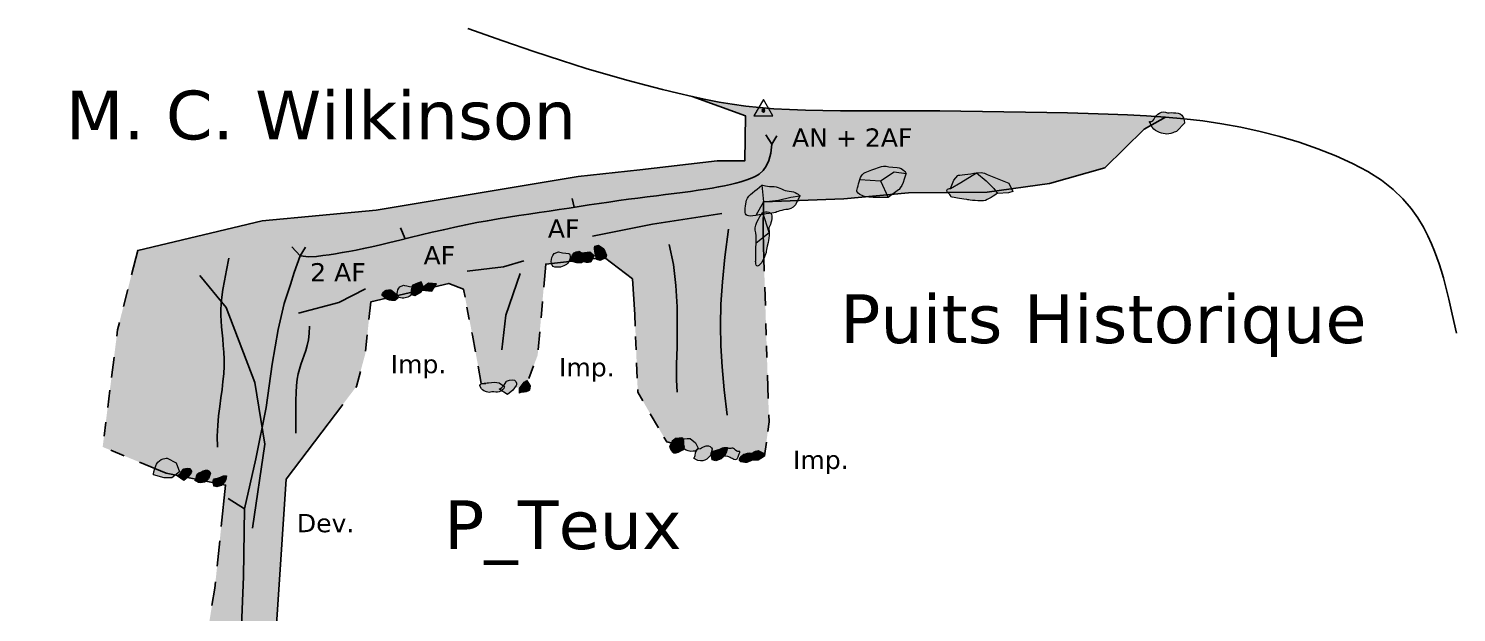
# Model space of a CAD drawing. Header units: metres. Extents: x -1178 to 131, y -250 to 398.
# Drawn here: x -24.12 to 22.75, y -16.49 to 2.69 of the extents above; entities that cross this region are included whole.
import ezdxf

# ---------------------------------------------------------------- set-up
doc = ezdxf.new("R2010")
doc.units = ezdxf.units.M
doc.header["$MEASUREMENT"] = 0
for name, color, linetype in [('Blocs - Echelle', 250, 'Continuous'), ('Topo Dessin - Divers', 92, 'Continuous'), ('Topo Dessin - Galeries', 1, 'Continuous'), ('Topo Dessin - Légendes Grosses', 250, 'Continuous'), ('Topo Dessin - Puits', 248, 'Continuous'), ('Topo Dessin - Spéléothèmes', 26, 'Continuous')]:
    doc.layers.add(name, color=color, linetype=linetype)
doc.layers.add('Topo Dessin - Fond', color=7, linetype='Continuous', true_color=0xdedede)

# ---------------------------------------------------------------- blocks, each defined once
blk = doc.blocks.new('*U147')
at = {"layer": 'Topo Dessin - Spéléothèmes'}
h = blk.add_hatch(color=255, dxfattribs=at)
h.dxf.hatch_style = 2
edge = h.paths.add_edge_path()
edge.add_spline(control_points=[(-0.11, 1.18), (-0.53, 0.75), (-1.07, 0.53), (-1.18, 0.11), (-1.28, -0.32), (-1.28, -0.32), (-1.28, -0.64), (-1.28, -0.96), (-1.18, -1.07), (-0.53, -0.96), (0.11, -0.86), (0.86, -0.75), (0.86, -0.75), (0.86, -0.75), (1.39, -0.53), (1.71, -0.53), (2.03, -0.53), (2.25, -0.21), (2.25, -0.21), (2.25, -0.21), (2.57, 0.43), (2.57, 0.43), (2.57, 0.43), (2.25, 0.75), (1.82, 0.75), (1.39, 0.75), (1.18, 1.07), (0.75, 1.07), (0.32, 1.07), (-0.11, 1.18), (-0.11, 1.18)], knot_values=[0, 0, 0, 0, 1, 1, 1, 2, 2, 2, 3, 3, 3, 4, 4, 4, 5, 5, 5, 6, 6, 6, 7, 7, 7, 8, 8, 8, 9, 9, 9, 10, 10, 10, 10], degree=3, periodic=0)
at = {"layer": 'Topo Dessin - Spéléothèmes', "lineweight": 5}
for points in [[(-0.11, 1.18), (0, 0), (1.07, 0.11), (1.93, 0.32), (2.57, 0.43)], [(0, 0), (-0.53, -0.96)]]:
    blk.add_lwpolyline(points, dxfattribs=at)
at = {"layer": 'Topo Dessin - Spéléothèmes', "lineweight": 9}
blk.add_open_spline([(-0.11, 1.18), (-0.53, 0.75), (-1.07, 0.53), (-1.18, 0.11), (-1.28, -0.32), (-1.28, -0.32), (-1.28, -0.64), (-1.28, -0.96), (-1.18, -1.07), (-0.53, -0.96), (0.11, -0.86), (0.86, -0.75), (0.86, -0.75), (0.86, -0.75), (1.39, -0.53), (1.71, -0.53), (2.03, -0.53), (2.25, -0.21), (2.25, -0.21), (2.25, -0.21), (2.57, 0.43), (2.57, 0.43), (2.57, 0.43), (2.25, 0.75), (1.82, 0.75), (1.39, 0.75), (1.18, 1.07), (0.75, 1.07), (0.32, 1.07), (-0.11, 1.18), (-0.11, 1.18)], degree=3, knots=[0, 0, 0, 0, 1, 1, 1, 2, 2, 2, 3, 3, 3, 4, 4, 4, 5, 5, 5, 6, 6, 6, 7, 7, 7, 8, 8, 8, 9, 9, 9, 10, 10, 10, 10], dxfattribs=at)
blk = doc.blocks.new('*U148')
at = {"layer": 'Topo Dessin - Spéléothèmes'}
h = blk.add_hatch(color=255, dxfattribs=at)
h.dxf.hatch_style = 2
edge = h.paths.add_edge_path()
edge.add_spline(control_points=[(0.46, 1.38), (0.46, 1.38), (-0.39, 0.74), (-0.39, 0.31), (-0.39, -0.12), (-0.71, -0.97), (-0.71, -0.97), (-0.71, -0.97), (-0.93, -1.72), (-0.93, -1.72), (-0.93, -1.72), (-1.14, -2.26), (-0.82, -2.15), (-0.5, -2.04), (-0.07, -1.4), (-0.07, -1.4), (-0.07, -1.4), (0.03, -1.08), (0.25, -0.76), (0.46, -0.44), (0.57, 0.2), (0.57, 0.2), (0.57, 0.2), (0.89, 0.52), (1, 0.95), (1.1, 1.38), (0.46, 1.38), (0.46, 1.38)], knot_values=[0, 0, 0, 0, 1, 1, 1, 2, 2, 2, 3, 3, 3, 4, 4, 4, 5, 5, 5, 6, 6, 6, 7, 7, 7, 8, 8, 8, 9, 9, 9, 9], degree=3, periodic=0)
at = {"layer": 'Topo Dessin - Spéléothèmes', "lineweight": 5}
blk.add_lwpolyline([(-0.57, -0.56), (0.5, -0.1), (0.46, 1.38)], dxfattribs=at)
at = {"layer": 'Topo Dessin - Spéléothèmes', "lineweight": 9}
blk.add_open_spline([(0.46, 1.38), (0.46, 1.38), (-0.39, 0.74), (-0.39, 0.31), (-0.39, -0.12), (-0.71, -0.97), (-0.71, -0.97), (-0.71, -0.97), (-0.93, -1.72), (-0.93, -1.72), (-0.93, -1.72), (-1.14, -2.26), (-0.82, -2.15), (-0.5, -2.04), (-0.07, -1.4), (-0.07, -1.4), (-0.07, -1.4), (0.03, -1.08), (0.25, -0.76), (0.46, -0.44), (0.57, 0.2), (0.57, 0.2), (0.57, 0.2), (0.89, 0.52), (1, 0.95), (1.1, 1.38), (0.46, 1.38), (0.46, 1.38)], degree=3, knots=[0, 0, 0, 0, 1, 1, 1, 2, 2, 2, 3, 3, 3, 4, 4, 4, 5, 5, 5, 6, 6, 6, 7, 7, 7, 8, 8, 8, 9, 9, 9, 9], dxfattribs=at)
blk = doc.blocks.new('*U145')
at = {"layer": 'Topo Dessin - Spéléothèmes'}
h = blk.add_hatch(color=255, dxfattribs=at)
h.dxf.hatch_style = 2
edge = h.paths.add_edge_path()
edge.add_spline(control_points=[(-0.35, 1.04), (-0.35, 1.04), (-0.99, 0.4), (-1.1, 0.08), (-1.2, -0.24), (-1.2, -0.89), (-1.2, -0.89), (-1.2, -0.89), (-1.63, -1.53), (-1.63, -1.53), (-1.63, -1.53), (-1.74, -1.85), (-1.74, -1.85), (-1.74, -1.85), (-1.1, -1.95), (-1.1, -1.95), (-1.1, -1.95), (-0.24, -1.42), (-0.24, -1.42), (-0.24, -1.42), (0.29, -1.1), (0.29, -1.1), (0.29, -1.1), (0.62, -0.99), (0.83, -0.56), (1.04, -0.14), (1.47, 0.61), (1.47, 0.61), (1.47, 0.61), (1.36, 1.04), (1.36, 1.04), (1.36, 1.04), (1.04, 1.57), (1.04, 1.57), (1.04, 1.57), (1.28, 1.98), (0.85, 1.87), (0.42, 1.77), (0.72, 2.11), (0.19, 1.57), (-0.35, 1.04), (-0.35, 1.04), (-0.35, 1.04)], knot_values=[0, 0, 0, 0, 1, 1, 1, 2, 2, 2, 3, 3, 3, 4, 4, 4, 5, 5, 5, 6, 6, 6, 7, 7, 7, 8, 8, 8, 9, 9, 9, 10, 10, 10, 11, 11, 11, 12, 12, 12, 13, 13, 13, 14, 14, 14, 14], degree=3, periodic=0)
at = {"layer": 'Topo Dessin - Spéléothèmes', "lineweight": 5}
blk.add_lwpolyline([(1.04, 1.57), (0.94, 0.72), (0.83, -0.56), (-0.03, -0.78), (-0.78, -0.89), (-1.2, -0.89)], dxfattribs=at)
at = {"layer": 'Topo Dessin - Spéléothèmes', "lineweight": 9}
blk.add_open_spline([(-0.35, 1.04), (-0.35, 1.04), (-0.99, 0.4), (-1.1, 0.08), (-1.2, -0.24), (-1.2, -0.89), (-1.2, -0.89), (-1.2, -0.89), (-1.63, -1.53), (-1.63, -1.53), (-1.63, -1.53), (-1.74, -1.85), (-1.74, -1.85), (-1.74, -1.85), (-1.1, -1.95), (-1.1, -1.95), (-1.1, -1.95), (-0.24, -1.42), (-0.24, -1.42), (-0.24, -1.42), (0.29, -1.1), (0.29, -1.1), (0.29, -1.1), (0.62, -0.99), (0.83, -0.56), (1.04, -0.14), (1.47, 0.61), (1.47, 0.61), (1.47, 0.61), (1.36, 1.04), (1.36, 1.04), (1.36, 1.04), (1.04, 1.57), (1.04, 1.57), (1.04, 1.57), (1.28, 1.98), (0.85, 1.87), (0.42, 1.77), (0.72, 2.11), (0.19, 1.57), (-0.35, 1.04), (-0.35, 1.04), (-0.35, 1.04)], degree=3, knots=[0, 0, 0, 0, 1, 1, 1, 2, 2, 2, 3, 3, 3, 4, 4, 4, 5, 5, 5, 6, 6, 6, 7, 7, 7, 8, 8, 8, 9, 9, 9, 10, 10, 10, 11, 11, 11, 12, 12, 12, 13, 13, 13, 14, 14, 14, 14], dxfattribs=at)
blk = doc.blocks.new('*U142')
at = {"layer": 'Topo Dessin - Spéléothèmes'}
h = blk.add_hatch(color=255, dxfattribs=at)
h.dxf.hatch_style = 2
edge = h.paths.add_edge_path()
edge.add_spline(control_points=[(8, 26.8), (0, 26.8), (-10.7, 21.4), (-18.7, 18.7), (-26.7, 16.1), (-34.8, 13.4), (-37.4, 2.7), (-40.1, -8), (-42.8, -18.7), (-42.8, -18.7), (-42.8, -18.7), (-40.1, -24.1), (-32.1, -26.7), (-24.1, -29.4), (-8, -29.4), (-8, -29.4), (-8, -29.4), (13.4, -29.4), (13.4, -29.4), (13.4, -29.4), (32.1, -16), (32.1, -16), (32.1, -16), (37.4, -10.7), (40.1, -2.7), (42.8, 5.4), (45.5, 13.4), (45.5, 13.4), (45.5, 13.4), (40.1, 24.1), (29.4, 24.1), (18.7, 24.1), (8, 26.8), (8, 26.8)], knot_values=[0, 0, 0, 0, 1, 1, 1, 2, 2, 2, 3, 3, 3, 4, 4, 4, 5, 5, 5, 6, 6, 6, 7, 7, 7, 8, 8, 8, 9, 9, 9, 10, 10, 10, 11, 11, 11, 11], degree=3, periodic=0)
at = {"layer": 'Topo Dessin - Spéléothèmes', "lineweight": 5}
for points in [[(-37.4, 2.7), (0, 0), (24.1, 16.1), (45.5, 13.4)], [(0, 0), (13.4, -29.4)]]:
    blk.add_lwpolyline(points, dxfattribs=at)
at = {"layer": 'Topo Dessin - Spéléothèmes', "lineweight": 9}
blk.add_open_spline([(8, 26.8), (0, 26.8), (-10.7, 21.4), (-18.7, 18.7), (-26.7, 16.1), (-34.8, 13.4), (-37.4, 2.7), (-40.1, -8), (-42.8, -18.7), (-42.8, -18.7), (-42.8, -18.7), (-40.1, -24.1), (-32.1, -26.7), (-24.1, -29.4), (-8, -29.4), (-8, -29.4), (-8, -29.4), (13.4, -29.4), (13.4, -29.4), (13.4, -29.4), (32.1, -16), (32.1, -16), (32.1, -16), (37.4, -10.7), (40.1, -2.7), (42.8, 5.4), (45.5, 13.4), (45.5, 13.4), (45.5, 13.4), (40.1, 24.1), (29.4, 24.1), (18.7, 24.1), (8, 26.8), (8, 26.8)], degree=3, knots=[0, 0, 0, 0, 1, 1, 1, 2, 2, 2, 3, 3, 3, 4, 4, 4, 5, 5, 5, 6, 6, 6, 7, 7, 7, 8, 8, 8, 9, 9, 9, 10, 10, 10, 11, 11, 11, 11], dxfattribs=at)
blk = doc.blocks.new('Pierre 006')
at = {"layer": 'Topo Dessin - Spéléothèmes'}
h = blk.add_hatch(color=255, dxfattribs=at)
h.dxf.hatch_style = 2
edge = h.paths.add_edge_path()
edge.add_spline(control_points=[(0.08, 0.68), (0.08, 0.68), (-0.45, 0.68), (-0.67, 0.26), (-0.88, -0.17), (-0.88, -0.49), (-0.88, -0.49), (-0.88, -0.49), (-0.13, -0.71), (-0.13, -0.71), (-0.13, -0.71), (0.4, -0.71), (0.4, -0.71), (0.4, -0.71), (0.94, -0.28), (0.94, -0.28), (0.94, -0.28), (0.72, 0.36), (0.72, 0.36), (0.72, 0.36), (0.08, 0.68), (0.08, 0.68)], knot_values=[0, 0, 0, 0, 1, 1, 1, 2, 2, 2, 3, 3, 3, 4, 4, 4, 5, 5, 5, 6, 6, 6, 7, 7, 7, 7], degree=3, periodic=0)
at = {"layer": 'Topo Dessin - Spéléothèmes', "lineweight": 9}
blk.add_open_spline([(0.08, 0.68), (0.08, 0.68), (-0.45, 0.68), (-0.67, 0.26), (-0.88, -0.17), (-0.88, -0.49), (-0.88, -0.49), (-0.88, -0.49), (-0.13, -0.71), (-0.13, -0.71), (-0.13, -0.71), (0.4, -0.71), (0.4, -0.71), (0.4, -0.71), (0.94, -0.28), (0.94, -0.28), (0.94, -0.28), (0.72, 0.36), (0.72, 0.36), (0.72, 0.36), (0.08, 0.68), (0.08, 0.68)], degree=3, knots=[0, 0, 0, 0, 1, 1, 1, 2, 2, 2, 3, 3, 3, 4, 4, 4, 5, 5, 5, 6, 6, 6, 7, 7, 7, 7], dxfattribs=at)
blk = doc.blocks.new('Pierre 001')
at = {"layer": 'Topo Dessin - Spéléothèmes'}
h = blk.add_hatch(color=255, dxfattribs=at)
h.dxf.hatch_style = 2
edge = h.paths.add_edge_path()
edge.add_spline(control_points=[(0.03, 0.65), (-0.39, 0.55), (-0.71, 0.44), (-0.82, 0.01), (-0.93, -0.42), (-0.61, -0.52), (-0.61, -0.52), (-0.61, -0.52), (0.03, -0.52), (0.03, -0.52), (0.03, -0.52), (0.68, -0.1), (0.68, -0.1), (0.68, -0.1), (0.68, 0.33), (0.68, 0.33), (0.68, 0.33), (0.03, 0.65), (0.03, 0.65)], knot_values=[0, 0, 0, 0, 1, 1, 1, 2, 2, 2, 3, 3, 3, 4, 4, 4, 5, 5, 5, 6, 6, 6, 6], degree=3, periodic=0)
at = {"layer": 'Topo Dessin - Spéléothèmes', "lineweight": 9}
blk.add_open_spline([(0.03, 0.65), (-0.39, 0.55), (-0.71, 0.44), (-0.82, 0.01), (-0.93, -0.42), (-0.61, -0.52), (-0.61, -0.52), (-0.61, -0.52), (0.03, -0.52), (0.03, -0.52), (0.03, -0.52), (0.68, -0.1), (0.68, -0.1), (0.68, -0.1), (0.68, 0.33), (0.68, 0.33), (0.68, 0.33), (0.03, 0.65), (0.03, 0.65)], degree=3, knots=[0, 0, 0, 0, 1, 1, 1, 2, 2, 2, 3, 3, 3, 4, 4, 4, 5, 5, 5, 6, 6, 6, 6], dxfattribs=at)
blk = doc.blocks.new('Pierre 002')
at = {"layer": 'Topo Dessin - Spéléothèmes'}
h = blk.add_hatch(color=255, dxfattribs=at)
h.dxf.hatch_style = 2
edge = h.paths.add_edge_path()
edge.add_spline(control_points=[(0.54, 0.77), (0.54, 0.77), (-0.31, 0.35), (-0.63, 0.35), (-0.96, 0.35), (-0.96, 0.03), (-0.96, 0.03), (-0.96, 0.03), (-0.85, -0.72), (-0.85, -0.72), (-0.85, -0.72), (-0.42, -0.83), (-0.42, -0.83), (-0.42, -0.83), (0.22, -0.62), (0.22, -0.62), (0.22, -0.62), (0.65, -0.19), (0.65, -0.19), (0.65, -0.19), (0.86, 0.24), (0.86, 0.24), (0.86, 0.24), (0.97, 0.77), (0.97, 0.77), (0.97, 0.77), (0.54, 0.77), (0.54, 0.77)], knot_values=[0, 0, 0, 0, 1, 1, 1, 2, 2, 2, 3, 3, 3, 4, 4, 4, 5, 5, 5, 6, 6, 6, 7, 7, 7, 8, 8, 8, 9, 9, 9, 9], degree=3, periodic=0)
at = {"layer": 'Topo Dessin - Spéléothèmes', "lineweight": 9}
blk.add_open_spline([(0.54, 0.77), (0.54, 0.77), (-0.31, 0.35), (-0.63, 0.35), (-0.96, 0.35), (-0.96, 0.03), (-0.96, 0.03), (-0.96, 0.03), (-0.85, -0.72), (-0.85, -0.72), (-0.85, -0.72), (-0.42, -0.83), (-0.42, -0.83), (-0.42, -0.83), (0.22, -0.62), (0.22, -0.62), (0.22, -0.62), (0.65, -0.19), (0.65, -0.19), (0.65, -0.19), (0.86, 0.24), (0.86, 0.24), (0.86, 0.24), (0.97, 0.77), (0.97, 0.77), (0.97, 0.77), (0.54, 0.77), (0.54, 0.77)], degree=3, knots=[0, 0, 0, 0, 1, 1, 1, 2, 2, 2, 3, 3, 3, 4, 4, 4, 5, 5, 5, 6, 6, 6, 7, 7, 7, 8, 8, 8, 9, 9, 9, 9], dxfattribs=at)
blk = doc.blocks.new('Pierre 003')
at = {"layer": 'Topo Dessin - Spéléothèmes'}
h = blk.add_hatch(color=255, dxfattribs=at)
h.dxf.hatch_style = 2
edge = h.paths.add_edge_path()
edge.add_spline(control_points=[(-0.37, 0.55), (-0.8, 0.55), (-1.02, 0.12), (-1.02, -0.31), (-1.02, -0.74), (-1.44, -0.42), (-1.02, -0.74), (-0.59, -1.06), (-0.16, -0.95), (0.16, -0.85), (0.48, -0.74), (0.8, -0.31), (0.8, -0.31), (0.8, -0.31), (1.02, 0.44), (1.02, 0.44), (1.02, 0.44), (0.91, 0.76), (0.59, 0.87), (0.27, 0.97), (-0.37, 0.55), (-0.37, 0.55)], knot_values=[0, 0, 0, 0, 1, 1, 1, 2, 2, 2, 3, 3, 3, 4, 4, 4, 5, 5, 5, 6, 6, 6, 7, 7, 7, 7], degree=3, periodic=0)
at = {"layer": 'Topo Dessin - Spéléothèmes', "lineweight": 9}
blk.add_open_spline([(-0.37, 0.55), (-0.8, 0.55), (-1.02, 0.12), (-1.02, -0.31), (-1.02, -0.74), (-1.44, -0.42), (-1.02, -0.74), (-0.59, -1.06), (-0.16, -0.95), (0.16, -0.85), (0.48, -0.74), (0.8, -0.31), (0.8, -0.31), (0.8, -0.31), (1.02, 0.44), (1.02, 0.44), (1.02, 0.44), (0.91, 0.76), (0.59, 0.87), (0.27, 0.97), (-0.37, 0.55), (-0.37, 0.55)], degree=3, knots=[0, 0, 0, 0, 1, 1, 1, 2, 2, 2, 3, 3, 3, 4, 4, 4, 5, 5, 5, 6, 6, 6, 7, 7, 7, 7], dxfattribs=at)
blk = doc.blocks.new('Pierre 004')
at = {"layer": 'Topo Dessin - Spéléothèmes'}
h = blk.add_hatch(color=255, dxfattribs=at)
h.dxf.hatch_style = 2
edge = h.paths.add_edge_path()
edge.add_spline(control_points=[(-0.45, 0.4), (-0.45, 0.4), (-0.77, 0.18), (-0.77, 0.18), (-0.77, 0.18), (-1.09, -0.35), (-0.77, -0.46), (-0.45, -0.56), (-0.02, -0.56), (-0.02, -0.56), (-0.02, -0.56), (0.38, -0.39), (0.38, -0.39), (0.38, -0.39), (0.73, -0.24), (0.73, -0.24), (0.73, -0.24), (0.73, 0.29), (0.73, 0.29), (0.73, 0.29), (0.62, 0.61), (0.3, 0.61), (-0.02, 0.61), (-0.45, 0.4), (-0.45, 0.4)], knot_values=[0, 0, 0, 0, 1, 1, 1, 2, 2, 2, 3, 3, 3, 4, 4, 4, 5, 5, 5, 6, 6, 6, 7, 7, 7, 8, 8, 8, 8], degree=3, periodic=0)
at = {"layer": 'Topo Dessin - Spéléothèmes', "lineweight": 9}
blk.add_open_spline([(-0.45, 0.4), (-0.45, 0.4), (-0.77, 0.18), (-0.77, 0.18), (-0.77, 0.18), (-1.09, -0.35), (-0.77, -0.46), (-0.45, -0.56), (-0.02, -0.56), (-0.02, -0.56), (-0.02, -0.56), (0.38, -0.39), (0.38, -0.39), (0.38, -0.39), (0.73, -0.24), (0.73, -0.24), (0.73, -0.24), (0.73, 0.29), (0.73, 0.29), (0.73, 0.29), (0.62, 0.61), (0.3, 0.61), (-0.02, 0.61), (-0.45, 0.4), (-0.45, 0.4)], degree=3, knots=[0, 0, 0, 0, 1, 1, 1, 2, 2, 2, 3, 3, 3, 4, 4, 4, 5, 5, 5, 6, 6, 6, 7, 7, 7, 8, 8, 8, 8], dxfattribs=at)
blk = doc.blocks.new('Pierre 005')
at = {"layer": 'Topo Dessin - Spéléothèmes'}
h = blk.add_hatch(color=255, dxfattribs=at)
h.dxf.hatch_style = 2
edge = h.paths.add_edge_path()
edge.add_spline(control_points=[(-0.86, 0.65), (-1.07, 0.22), (-1.07, -0.21), (-0.64, -0.42), (-0.21, -0.63), (0.21, -0.42), (0.21, -0.42), (0.21, -0.42), (0.64, 0.33), (0.64, 0.33), (0.64, 0.33), (0.11, 0.76), (0.11, 0.76), (0.11, 0.76), (-0.86, 0.65), (-0.86, 0.65)], knot_values=[0, 0, 0, 0, 1, 1, 1, 2, 2, 2, 3, 3, 3, 4, 4, 4, 5, 5, 5, 5], degree=3, periodic=0)
at = {"layer": 'Topo Dessin - Spéléothèmes', "lineweight": 9}
blk.add_open_spline([(-0.86, 0.65), (-1.07, 0.22), (-1.07, -0.21), (-0.64, -0.42), (-0.21, -0.63), (0.21, -0.42), (0.21, -0.42), (0.21, -0.42), (0.64, 0.33), (0.64, 0.33), (0.64, 0.33), (0.11, 0.76), (0.11, 0.76), (0.11, 0.76), (-0.86, 0.65), (-0.86, 0.65)], degree=3, knots=[0, 0, 0, 0, 1, 1, 1, 2, 2, 2, 3, 3, 3, 4, 4, 4, 5, 5, 5, 5], dxfattribs=at)
blk = doc.blocks.new('Pierre 007')
at = {"layer": 'Topo Dessin - Spéléothèmes'}
h = blk.add_hatch(color=255, dxfattribs=at)
h.dxf.hatch_style = 2
edge = h.paths.add_edge_path()
edge.add_spline(control_points=[(-0.91, -0.3), (-0.7, 0.23), (-0.8, 0.66), (-0.27, 0.55), (0.27, 0.45), (0.16, 0.77), (0.59, 0.34), (1.02, -0.09), (1.23, 0.45), (1.02, -0.09), (0.8, -0.62), (0.8, -0.94), (0.37, -0.73), (-0.05, -0.52), (0.37, -0.73), (-0.05, -0.52), (-0.48, -0.3), (-0.91, -0.3), (-0.91, -0.3)], knot_values=[0, 0, 0, 0, 1, 1, 1, 2, 2, 2, 3, 3, 3, 4, 4, 4, 5, 5, 5, 6, 6, 6, 6], degree=3, periodic=0)
at = {"layer": 'Topo Dessin - Spéléothèmes', "lineweight": 9}
blk.add_open_spline([(-0.91, -0.3), (-0.7, 0.23), (-0.8, 0.66), (-0.27, 0.55), (0.27, 0.45), (0.16, 0.77), (0.59, 0.34), (1.02, -0.09), (1.23, 0.45), (1.02, -0.09), (0.8, -0.62), (0.8, -0.94), (0.37, -0.73), (-0.05, -0.52), (0.37, -0.73), (-0.05, -0.52), (-0.48, -0.3), (-0.91, -0.3), (-0.91, -0.3)], degree=3, knots=[0, 0, 0, 0, 1, 1, 1, 2, 2, 2, 3, 3, 3, 4, 4, 4, 5, 5, 5, 6, 6, 6, 6], dxfattribs=at)
blk = doc.blocks.new('Pierre 008')
at = {"layer": 'Topo Dessin - Spéléothèmes'}
h = blk.add_hatch(color=255, dxfattribs=at)
h.dxf.hatch_style = 2
h.paths.add_polyline_path([(-0.13, 0.49), (-0.78, -0.05), (-0.88, -0.37), (0.29, -0.48), (0.83, 0.38)])
at = {"layer": 'Topo Dessin - Spéléothèmes', "lineweight": 9}
blk.add_lwpolyline([(-0.13, 0.49), (-0.78, -0.05), (-0.88, -0.37), (-0.88, -0.37), (0.29, -0.48), (0.83, 0.38), (-0.13, 0.49)], dxfattribs=at)
blk = doc.blocks.new('Pierre 009')
at = {"layer": 'Topo Dessin - Spéléothèmes'}
h = blk.add_hatch(color=255, dxfattribs=at)
h.dxf.hatch_style = 2
edge = h.paths.add_edge_path()
edge.add_spline(control_points=[(-0.7, 0.7), (-1.13, 0.17), (-1.24, -0.79), (-0.6, -0.9), (0.05, -1.01), (0.58, -0.79), (0.9, -0.47), (1.22, -0.15), (1.33, 0.7), (1.01, 0.7), (0.69, 0.7), (-0.17, 0.92), (-0.17, 0.92), (-0.17, 0.92), (-0.7, 0.7), (-0.7, 0.7)], knot_values=[0, 0, 0, 0, 1, 1, 1, 2, 2, 2, 3, 3, 3, 4, 4, 4, 5, 5, 5, 5], degree=3, periodic=0)
at = {"layer": 'Topo Dessin - Spéléothèmes', "lineweight": 9}
blk.add_open_spline([(-0.7, 0.7), (-1.13, 0.17), (-1.24, -0.79), (-0.6, -0.9), (0.05, -1.01), (0.58, -0.79), (0.9, -0.47), (1.22, -0.15), (1.33, 0.7), (1.01, 0.7), (0.69, 0.7), (-0.17, 0.92), (-0.17, 0.92), (-0.17, 0.92), (-0.7, 0.7), (-0.7, 0.7)], degree=3, knots=[0, 0, 0, 0, 1, 1, 1, 2, 2, 2, 3, 3, 3, 4, 4, 4, 5, 5, 5, 5], dxfattribs=at)
blk = doc.blocks.new('Pierre 011')
at = {"layer": 'Topo Dessin - Spéléothèmes'}
h = blk.add_hatch(color=255, dxfattribs=at)
h.dxf.hatch_style = 2
edge = h.paths.add_edge_path()
edge.add_spline(control_points=[(-0.63, 0.8), (-0.63, 0.8), (-0.74, 0.69), (-0.63, 0.16), (-0.53, -0.38), (-0.42, -0.8), (-0.42, -0.8), (-0.42, -0.8), (0.01, -0.91), (0.01, -0.91), (0.01, -0.91), (0.65, -0.59), (0.65, -0.59), (0.65, -0.59), (0.76, -0.27), (0.76, -0.27), (0.76, -0.27), (0.44, 0.48), (0.44, 0.48), (0.44, 0.48), (-0.21, 0.91), (-0.21, 0.91), (-0.21, 0.91), (-0.63, 0.8), (-0.63, 0.8)], knot_values=[0, 0, 0, 0, 1, 1, 1, 2, 2, 2, 3, 3, 3, 4, 4, 4, 5, 5, 5, 6, 6, 6, 7, 7, 7, 8, 8, 8, 8], degree=3, periodic=0)
at = {"layer": 'Topo Dessin - Spéléothèmes', "lineweight": 9}
blk.add_open_spline([(-0.63, 0.8), (-0.63, 0.8), (-0.74, 0.69), (-0.63, 0.16), (-0.53, -0.38), (-0.42, -0.8), (-0.42, -0.8), (-0.42, -0.8), (0.01, -0.91), (0.01, -0.91), (0.01, -0.91), (0.65, -0.59), (0.65, -0.59), (0.65, -0.59), (0.76, -0.27), (0.76, -0.27), (0.76, -0.27), (0.44, 0.48), (0.44, 0.48), (0.44, 0.48), (-0.21, 0.91), (-0.21, 0.91), (-0.21, 0.91), (-0.63, 0.8), (-0.63, 0.8)], degree=3, knots=[0, 0, 0, 0, 1, 1, 1, 2, 2, 2, 3, 3, 3, 4, 4, 4, 5, 5, 5, 6, 6, 6, 7, 7, 7, 8, 8, 8, 8], dxfattribs=at)
blk = doc.blocks.new('Pierre 012')
at = {"layer": 'Topo Dessin - Spéléothèmes'}
h = blk.add_hatch(color=255, dxfattribs=at)
h.dxf.hatch_style = 2
edge = h.paths.add_edge_path()
edge.add_spline(control_points=[(-0.42, 0.43), (-0.75, 0.43), (-1.6, 0.43), (-1.39, 0), (-1.17, -0.43), (-1.17, -0.43), (-0.64, -0.64), (-0.1, -0.86), (-0.21, -0.53), (0.22, -0.64), (0.64, -0.75), (0.75, -0.64), (1.07, -0.53), (1.39, -0.43), (1.5, 0), (1.5, 0), (1.5, 0), (0.86, 0.43), (0.86, 0.43), (0.86, 0.43), (0.32, 0.53), (0.32, 0.53), (0.32, 0.53), (-0.42, 0.43), (-0.42, 0.43)], knot_values=[0, 0, 0, 0, 1, 1, 1, 2, 2, 2, 3, 3, 3, 4, 4, 4, 5, 5, 5, 6, 6, 6, 7, 7, 7, 8, 8, 8, 8], degree=3, periodic=0)
at = {"layer": 'Topo Dessin - Spéléothèmes', "lineweight": 9}
blk.add_open_spline([(-0.42, 0.43), (-0.75, 0.43), (-1.6, 0.43), (-1.39, 0), (-1.17, -0.43), (-1.17, -0.43), (-0.64, -0.64), (-0.1, -0.86), (-0.21, -0.53), (0.22, -0.64), (0.64, -0.75), (0.75, -0.64), (1.07, -0.53), (1.39, -0.43), (1.5, 0), (1.5, 0), (1.5, 0), (0.86, 0.43), (0.86, 0.43), (0.86, 0.43), (0.32, 0.53), (0.32, 0.53), (0.32, 0.53), (-0.42, 0.43), (-0.42, 0.43)], degree=3, knots=[0, 0, 0, 0, 1, 1, 1, 2, 2, 2, 3, 3, 3, 4, 4, 4, 5, 5, 5, 6, 6, 6, 7, 7, 7, 8, 8, 8, 8], dxfattribs=at)
blk = doc.blocks.new('Pierre 014')
at = {"layer": 'Topo Dessin - Spéléothèmes'}
h = blk.add_hatch(color=255, dxfattribs=at)
h.dxf.hatch_style = 2
h.paths.add_polyline_path([(-0.2, 0.6), (-0.63, 0.38), (-0.74, -0.15), (-0.74, -0.69), (-0.31, -0.79), (0.44, -0.37), (0.76, 0.06), (0.44, 0.81)])
at = {"layer": 'Topo Dessin - Spéléothèmes', "lineweight": 9}
blk.add_lwpolyline([(-0.2, 0.6), (-0.63, 0.38), (-0.74, -0.15), (-0.74, -0.69), (-0.31, -0.79), (0.44, -0.37), (0.76, 0.06), (0.44, 0.81), (-0.2, 0.6)], dxfattribs=at)
blk = doc.blocks.new('Pierre 015')
at = {"layer": 'Topo Dessin - Spéléothèmes'}
h = blk.add_hatch(color=255, dxfattribs=at)
h.dxf.hatch_style = 2
edge = h.paths.add_edge_path()
edge.add_spline(control_points=[(0.15, 0.86), (-0.39, 0.86), (-0.71, 0.86), (-0.92, 0.53), (-1.14, 0.21), (-1.24, 0.11), (-0.92, -0.11), (-0.6, -0.32), (-0.5, -0.53), (-0.07, -0.64), (0.36, -0.75), (0.79, -0.64), (0.79, -0.64), (0.79, -0.64), (1.11, -0.32), (1.11, -0.32), (1.11, -0.32), (0.79, 0.32), (0.79, 0.32), (0.79, 0.32), (0.15, 0.86), (0.15, 0.86)], knot_values=[0, 0, 0, 0, 1, 1, 1, 2, 2, 2, 3, 3, 3, 4, 4, 4, 5, 5, 5, 6, 6, 6, 7, 7, 7, 7], degree=3, periodic=0)
at = {"layer": 'Topo Dessin - Spéléothèmes', "lineweight": 9}
blk.add_open_spline([(0.15, 0.86), (-0.39, 0.86), (-0.71, 0.86), (-0.92, 0.53), (-1.14, 0.21), (-1.24, 0.11), (-0.92, -0.11), (-0.6, -0.32), (-0.5, -0.53), (-0.07, -0.64), (0.36, -0.75), (0.79, -0.64), (0.79, -0.64), (0.79, -0.64), (1.11, -0.32), (1.11, -0.32), (1.11, -0.32), (0.79, 0.32), (0.79, 0.32), (0.79, 0.32), (0.15, 0.86), (0.15, 0.86)], degree=3, knots=[0, 0, 0, 0, 1, 1, 1, 2, 2, 2, 3, 3, 3, 4, 4, 4, 5, 5, 5, 6, 6, 6, 7, 7, 7, 7], dxfattribs=at)
blk = doc.blocks.new('Pierre 018')
at = {"layer": 'Topo Dessin - Spéléothèmes'}
h = blk.add_hatch(color=255, dxfattribs=at)
h.dxf.hatch_style = 2
edge = h.paths.add_edge_path()
edge.add_spline(control_points=[(-0.41, 0.75), (-0.41, 0.75), (-0.63, 0.22), (-0.95, 0), (-1.27, -0.21), (-1.27, -0.21), (-1.27, -0.21), (-1.27, -0.21), (-0.31, -0.85), (-0.31, -0.85), (-0.31, -0.85), (0.34, -0.32), (0.34, -0.32), (0.34, -0.32), (0.76, 0.22), (0.76, 0.22), (0.76, 0.22), (0.87, 0.75), (0.55, 0.86), (0.23, 0.97), (-0.41, 0.75), (-0.41, 0.75)], knot_values=[0, 0, 0, 0, 1, 1, 1, 2, 2, 2, 3, 3, 3, 4, 4, 4, 5, 5, 5, 6, 6, 6, 7, 7, 7, 7], degree=3, periodic=0)
at = {"layer": 'Topo Dessin - Spéléothèmes', "lineweight": 9}
blk.add_open_spline([(-0.41, 0.75), (-0.41, 0.75), (-0.63, 0.22), (-0.95, 0), (-1.27, -0.21), (-1.27, -0.21), (-1.27, -0.21), (-1.27, -0.21), (-0.31, -0.85), (-0.31, -0.85), (-0.31, -0.85), (0.34, -0.32), (0.34, -0.32), (0.34, -0.32), (0.76, 0.22), (0.76, 0.22), (0.76, 0.22), (0.87, 0.75), (0.55, 0.86), (0.23, 0.97), (-0.41, 0.75), (-0.41, 0.75)], degree=3, knots=[0, 0, 0, 0, 1, 1, 1, 2, 2, 2, 3, 3, 3, 4, 4, 4, 5, 5, 5, 6, 6, 6, 7, 7, 7, 7], dxfattribs=at)
blk = doc.blocks.new('Pierre 020')
at = {"layer": 'Topo Dessin - Spéléothèmes'}
h = blk.add_hatch(color=255, dxfattribs=at)
h.dxf.hatch_style = 2
edge = h.paths.add_edge_path()
edge.add_spline(control_points=[(-0.31, 0.78), (-0.42, 0.89), (0.34, 0.87), (0.34, 0.87), (0.34, 0.87), (0.76, 1.08), (0.76, 0.54), (0.76, 0.01), (0.98, -0.42), (0.66, -0.52), (0.34, -0.63), (-0.09, -0.95), (-0.41, -0.85), (-0.73, -0.74), (-0.95, -0.1), (-0.95, -0.1), (-0.95, -0.1), (-0.63, 0.54), (-0.63, 0.54), (-0.63, 0.54), (-0.31, 0.78), (-0.31, 0.78)], knot_values=[0, 0, 0, 0, 1, 1, 1, 2, 2, 2, 3, 3, 3, 4, 4, 4, 5, 5, 5, 6, 6, 6, 7, 7, 7, 7], degree=3, periodic=0)
at = {"layer": 'Topo Dessin - Spéléothèmes', "lineweight": 9}
blk.add_open_spline([(-0.31, 0.78), (-0.42, 0.89), (0.34, 0.87), (0.34, 0.87), (0.34, 0.87), (0.76, 1.08), (0.76, 0.54), (0.76, 0.01), (0.98, -0.42), (0.66, -0.52), (0.34, -0.63), (-0.09, -0.95), (-0.41, -0.85), (-0.73, -0.74), (-0.95, -0.1), (-0.95, -0.1), (-0.95, -0.1), (-0.63, 0.54), (-0.63, 0.54), (-0.63, 0.54), (-0.31, 0.78), (-0.31, 0.78)], degree=3, knots=[0, 0, 0, 0, 1, 1, 1, 2, 2, 2, 3, 3, 3, 4, 4, 4, 5, 5, 5, 6, 6, 6, 7, 7, 7, 7], dxfattribs=at)
blk = doc.blocks.new('Pierre 017')
at = {"layer": 'Topo Dessin - Spéléothèmes'}
h = blk.add_hatch(color=255, dxfattribs=at)
h.dxf.hatch_style = 2
edge = h.paths.add_edge_path()
edge.add_spline(control_points=[(-0.18, 0.61), (-0.18, 0.61), (-0.71, -0.14), (-0.71, -0.14), (-0.71, -0.14), (-0.71, -0.67), (-0.71, -0.67), (-0.71, -0.67), (-0.5, -0.57), (-0.18, -0.57), (0.14, -0.57), (0.47, -0.35), (0.47, -0.35), (0.47, -0.35), (0.57, 0.18), (0.57, 0.18), (0.57, 0.18), (0.14, 0.82), (0.14, 0.82), (0.14, 0.82), (-0.18, 0.61), (-0.18, 0.61)], knot_values=[0, 0, 0, 0, 1, 1, 1, 2, 2, 2, 3, 3, 3, 4, 4, 4, 5, 5, 5, 6, 6, 6, 7, 7, 7, 7], degree=3, periodic=0)
at = {"layer": 'Topo Dessin - Spéléothèmes', "lineweight": 9}
blk.add_open_spline([(-0.18, 0.61), (-0.18, 0.61), (-0.71, -0.14), (-0.71, -0.14), (-0.71, -0.14), (-0.71, -0.67), (-0.71, -0.67), (-0.71, -0.67), (-0.5, -0.57), (-0.18, -0.57), (0.14, -0.57), (0.47, -0.35), (0.47, -0.35), (0.47, -0.35), (0.57, 0.18), (0.57, 0.18), (0.57, 0.18), (0.14, 0.82), (0.14, 0.82), (0.14, 0.82), (-0.18, 0.61), (-0.18, 0.61)], degree=3, knots=[0, 0, 0, 0, 1, 1, 1, 2, 2, 2, 3, 3, 3, 4, 4, 4, 5, 5, 5, 6, 6, 6, 7, 7, 7, 7], dxfattribs=at)
blk = doc.blocks.new('*U155')
at = {"layer": 'Topo Dessin - Divers'}
h = blk.add_hatch(color=256, dxfattribs=at)
h.dxf.hatch_style = 2
edge = h.paths.add_edge_path()
edge.add_spline(control_points=[(0.25, 0), (0.25, -0.14), (0.14, -0.25), (0, -0.25), (-0.14, -0.25), (-0.25, -0.14), (-0.25, 0), (-0.25, 0.14), (-0.14, 0.25), (0, 0.25), (0.14, 0.25), (0.25, 0.14), (0.25, 0)], knot_values=[0, 0, 0, 0, 1, 1, 1, 2, 2, 2, 3, 3, 3, 4, 4, 4, 4], degree=3, periodic=0)
at = {"layer": 'Topo Dessin - Divers', "lineweight": 5}
blk.add_lwpolyline([(-1.5, -0.87), (1.5, -0.87), (0, 1.73), (-1.5, -0.87)], dxfattribs=at)
blk.add_open_spline([(0.25, 0), (0.25, -0.14), (0.14, -0.25), (0, -0.25), (-0.14, -0.25), (-0.25, -0.14), (-0.25, 0), (-0.25, 0.14), (-0.14, 0.25), (0, 0.25), (0.14, 0.25), (0.25, 0.14), (0.25, 0)], degree=3, knots=[0, 0, 0, 0, 1, 1, 1, 2, 2, 2, 3, 3, 3, 4, 4, 4, 4], dxfattribs=at)

msp = doc.modelspace()

# ---------------------------------------------------------------- hatches: boundary and pattern name
at = {"layer": 'Topo Dessin - Fond'}
h = msp.add_hatch(color=256, dxfattribs=at)
h.dxf.hatch_style = 1
h.paths.add_polyline_path([(-0.01, -4.024), (0, -3), (2.643, -2.905), (4.761, -2.71), (7.341, -2.686), (9.386, -2.394), (11.212, -1.883), (12.502, -0.618), (13.197, -0.216), (12.579, -0.174), (11.952, -0.142), (11.314, -0.118), (10.66, -0.099), (9.987, -0.081), (9.3, -0.065), (8.601, -0.051), (7.896, -0.039), (7.189, -0.029), (6.485, -0.022), (5.787, -0.016), (5.102, -0.013), (4.431, -0.013), (3.779, -0.013), (3.147, -0.013), (2.536, -0.011), (1.948, -0.004), (1.387, 0.008), (0.852, 0.027), (0.347, 0.056), (-0.129, 0.094), (-0.582, 0.144), (-1.021, 0.205), (-1.456, 0.278), (-1.893, 0.363), (-2.343, 0.46), (-0.59, -0.171), (-0.614, -1.657), (-1.516, -1.657), (-4.052, -1.95), (-6.075, -2.169), (-12.71, -3.271), (-16.449, -3.621), (-20.538, -4.594), (-21.201, -7.202), (-21.689, -11.051), (-19.604, -11.913), (-17.656, -12.302), (-18.007, -15.689), (-18.864, -20.906), (-20.5, -23.164), (-20.967, -20.088), (-23.927, -19.972), (-23.537, -21.84), (-23.343, -27.213), (-23.771, -33.675), (-24.122, -46.61), (-23.265, -47.116), (-22.018, -46.377), (-21.318, -45.062), (-20.266, -29.52), (-19.096, -28.728), (-16.742, -28.245), (-15.669, -12.104), (-13.361, -9.068), (-13.067, -7.991), (-12.887, -6.287), (-10.331, -5.678), (-9.844, -5.873), (-9.552, -7.382), (-9.26, -8.963), (-7.824, -9.134), (-7.41, -8.039), (-7.142, -5.046), (-5.219, -4.827), (-4.294, -5.532), (-4.221, -6.7), (-4.124, -9.255), (-3.175, -10.885), (-1.446, -11.323), (0.039, -11.348), (0.185, -10.228)])

# ---------------------------------------------------------------- linework, layer by layer
at = {"layer": 'Topo Dessin - Divers'}
for p, q in [((0.281, -1.104), (0.083, -0.803)), ((0.083, -0.803), (0.281, -1.104)), ((0.281, -1.104), (0.446, -0.836)), ((-6.208, -3.178), (-6.28, -2.89)), ((-11.915, -3.856), (-11.764, -4.217)), ((-15.474, -4.482), (-15.211, -4.779)), ((-15.211, -4.779), (-15.035, -4.493)), ((-17.028, -13.084), (-17.573, -12.741))]:
    msp.add_line(p, q, dxfattribs=at)
for points in [[(0.281, -1.104), (0.241, -1.401), (0.177, -1.64), (0.092, -1.829), (-0.013, -1.975), (-0.135, -2.087), (-0.271, -2.172), (-0.418, -2.238), (-0.574, -2.292), (-0.736, -2.342), (-0.906, -2.389), (-1.084, -2.432), (-1.272, -2.474), (-1.47, -2.513), (-1.679, -2.551), (-1.902, -2.587), (-2.137, -2.622), (-2.388, -2.657), (-2.651, -2.692), (-2.927, -2.727), (-3.213, -2.762), (-3.508, -2.798), (-3.811, -2.836), (-4.119, -2.876), (-4.433, -2.917), (-4.75, -2.961), (-5.07, -3.007), (-5.392, -3.054), (-5.717, -3.103), (-6.044, -3.153), (-6.372, -3.203), (-6.702, -3.253), (-7.032, -3.302), (-7.363, -3.351), (-7.696, -3.401), (-8.031, -3.451), (-8.369, -3.503), (-8.71, -3.559), (-9.057, -3.619), (-9.41, -3.684), (-9.769, -3.755), (-10.134, -3.833), (-10.503, -3.915), (-10.872, -4.001), (-11.236, -4.089), (-11.592, -4.175), (-11.936, -4.259), (-12.264, -4.339), (-12.572, -4.412), (-12.858, -4.477), (-13.123, -4.534), (-13.37, -4.584), (-13.604, -4.629), (-13.827, -4.669), (-14.042, -4.704), (-14.253, -4.736), (-14.463, -4.766), (-14.675, -4.801), (-14.925, -4.808), (-15.211, -4.779)], [(-15.211, -4.779), (-15.405, -5.322), (-15.523, -5.718), (-15.73, -6.339), (-15.933, -7.197), (-16.13, -8.331), (-16.32, -9.76), (-16.66, -11.441), (-17.028, -13.084), (-17.062, -15.301), (-17.139, -17.2)]]:
    msp.add_lwpolyline(points, dxfattribs=at)
at = {"layer": 'Topo Dessin - Fond'}
msp.add_lwpolyline([(-18.504, -5.418), (-17.638, -6.473), (-16.691, -8.935), (-16.366, -10.964), (-16.772, -13.723)], dxfattribs=at)
at = {"layer": 'Topo Dessin - Galeries'}
for points in [[(-20.744, -5.402), (-20.538, -4.594), (-16.449, -3.621), (-12.71, -3.271), (-6.075, -2.169), (-4.052, -1.95), (-1.516, -1.657), (-0.614, -1.657), (-0.59, -0.171), (-2.343, 0.46)], [(13.197, -0.216), (12.502, -0.618), (11.212, -1.883), (9.386, -2.394), (7.341, -2.686), (4.761, -2.71), (2.643, -2.905), (0, -3), (-0.01, -4.024), (0.029, -5.282)], [(-4.207, -7.086), (-4.221, -6.7), (-4.294, -5.532), (-5.219, -4.827), (-7.142, -5.046), (-7.21, -5.803)], [(-21.007, -6.439), (-20.866, -5.884)], [(-9.794, -6.134), (-9.844, -5.873), (-10.331, -5.678), (-12.887, -6.287), (-12.949, -6.87)], [(0.046, -5.804), (0.065, -6.407)], [(-9.653, -6.862), (-9.73, -6.464)], [(-7.252, -6.271), (-7.3, -6.807)], [(-21.227, -7.413), (-21.201, -7.202), (-21.139, -6.961)], [(0.083, -6.992), (0.095, -7.38)], [(-13.002, -7.373), (-13.058, -7.902)], [(-9.452, -7.925), (-9.552, -7.382), (-9.569, -7.292)], [(-7.341, -7.27), (-7.394, -7.857)], [(-4.177, -7.857), (-4.194, -7.424)], [(0.106, -7.733), (0.118, -8.117)], [(-21.399, -8.768), (-21.315, -8.104)], [(-9.117, -8.98), (-9.26, -8.963), (-9.363, -8.403)], [(-7.543, -8.391), (-7.697, -8.799)], [(-4.141, -8.797), (-4.161, -8.289)], [(-13.226, -8.574), (-13.361, -9.068), (-13.384, -9.099)], [(0.136, -8.69), (0.16, -9.458)], [(-21.524, -9.753), (-21.452, -9.185)], [(-3.963, -9.532), (-4.124, -9.255), (-4.127, -9.166)], [(-13.81, -9.659), (-15.669, -12.104), (-16.742, -28.245), (-19.096, -28.728), (-20.266, -29.52), (-20.324, -30.373)], [(-21.644, -10.7), (-21.586, -10.239)], [(-3.446, -10.42), (-3.712, -9.962)], [(0.177, -10), (0.185, -10.228), (0.144, -10.541)], [(-2.922, -10.949), (-3.175, -10.885), (-3.263, -10.734)], [(-20.984, -11.342), (-21.426, -11.16)], [(0.098, -10.889), (0.039, -11.348), (-0.185, -11.344)], [(-17.798, -13.668), (-17.656, -12.302), (-19.604, -11.913), (-20.475, -11.553)], [(-17.932, -14.967), (-17.846, -14.13)], [(-18.1, -16.256), (-18.007, -15.689), (-17.986, -15.483)]]:
    msp.add_lwpolyline(points, dxfattribs=at)
at = {"layer": 'Topo Dessin - Puits'}
for points in [[(-9.698, 2.691), (-8.558, 2.284), (-7.539, 1.935), (-6.631, 1.637), (-5.819, 1.383), (-5.094, 1.168), (-4.443, 0.986), (-3.854, 0.829), (-3.314, 0.692), (-2.814, 0.57), (-2.343, 0.46), (-1.893, 0.363), (-1.456, 0.278), (-1.021, 0.205), (-0.582, 0.144), (-0.129, 0.094), (0.347, 0.056), (0.852, 0.027), (1.387, 0.008), (1.948, -0.004), (2.536, -0.011), (3.147, -0.013), (3.779, -0.013), (4.431, -0.013), (5.102, -0.013), (5.787, -0.016), (6.485, -0.022), (7.189, -0.029), (7.896, -0.039), (8.601, -0.051), (9.3, -0.065), (9.987, -0.081), (10.66, -0.099), (11.314, -0.118), (11.952, -0.142), (12.579, -0.174), (13.197, -0.216), (13.812, -0.272), (14.427, -0.345), (15.047, -0.437), (15.674, -0.553), (16.311, -0.693), (16.951, -0.858), (17.583, -1.046), (18.198, -1.257), (18.786, -1.488), (19.336, -1.738), (19.84, -2.007), (20.287, -2.292), (20.67, -2.593), (20.993, -2.902), (21.262, -3.216), (21.484, -3.526), (21.665, -3.828), (21.812, -4.115), (21.93, -4.381), (22.027, -4.62), (22.109, -4.831), (22.181, -5.032), (22.25, -5.245), (22.322, -5.494), (22.401, -5.803), (22.495, -6.192), (22.609, -6.687), (22.75, -7.309)], [(-1.366, -3.389), (-3.639, -3.731), (-5.605, -4.128)], [(-1.149, -3.893), (-1.262, -4.82), (-1.342, -5.632), (-1.392, -6.365), (-1.411, -7.052), (-1.399, -7.726), (-1.357, -8.42), (-1.286, -9.17), (-1.185, -10.007)], [(-3.098, -4.398), (-2.956, -5.061), (-2.873, -5.75), (-2.834, -6.444), (-2.827, -7.122), (-2.836, -7.762), (-2.849, -8.344), (-2.85, -8.847), (-2.827, -9.25)], [(-17.544, -4.846), (-17.626, -5.25), (-17.691, -5.592), (-17.74, -5.883), (-17.775, -6.132), (-17.796, -6.35), (-17.807, -6.546), (-17.807, -6.73), (-17.8, -6.913), (-17.786, -7.102), (-17.768, -7.299), (-17.748, -7.503), (-17.73, -7.716), (-17.715, -7.937), (-17.706, -8.166), (-17.705, -8.403), (-17.716, -8.647), (-17.739, -8.9), (-17.771, -9.162), (-17.809, -9.437), (-17.847, -9.725), (-17.882, -10.03), (-17.909, -10.352), (-17.925, -10.695), (-17.924, -11.06)], [(-7.861, -4.939), (-8.528, -5.138), (-9.719, -5.282)], [(-7.987, -5.354), (-8.456, -6.725), (-8.582, -7.861)], [(-13.056, -5.859), (-13.941, -6.31), (-15.258, -6.653)], [(-14.897, -7.085), (-14.909, -7.323), (-14.937, -7.531), (-14.976, -7.717), (-15.025, -7.885), (-15.078, -8.041), (-15.133, -8.19), (-15.185, -8.338), (-15.232, -8.491), (-15.271, -8.653), (-15.301, -8.83), (-15.323, -9.031), (-15.339, -9.26), (-15.348, -9.525), (-15.352, -9.832), (-15.352, -10.187), (-15.347, -10.597)]]:
    msp.add_lwpolyline(points, dxfattribs=at)

# ---------------------------------------------------------------- block references
at = {"layer": 'Blocs - Echelle', "xscale": 0.4664165647786666, "yscale": 0.4664165647786666, "zscale": 0.4664165647786666}
for name, p, rotation in [('Pierre 003', (13.302, -0.384), 332.6445757201228), ('*U145', (7.016, -2.516), 126.224649957457), ('*U148', (-0.052, -4.025), 15.71070594633642)]:
    msp.add_blockref(name, p, dxfattribs=dict(at, rotation=rotation))
at = {"layer": 'Blocs - Echelle'}
for name, p, xscale, yscale, zscale in [('*U142', (3.849, -2.316), 0.01836285688104987, 0.01836285688104987, 0.01836285688104987), ('*U147', (0, -3), 0.4664165647786666, 0.4664165647786666, 0.4664165647786666), ('Pierre 009', (-6.676, -4.894), 0.2754692319447891, 0.2754692319447891, 0.2754692319447891), ('Pierre 006', (-6.084, -4.813), 0.2754692319447891, 0.2754692319447891, 0.2754692319447891), ('Pierre 011', (-5.356, -4.679), 0.2754692319447891, 0.2754692319447891, 0.2754692319447891), ('Pierre 015', (-12.261, -6.088), 0.2303453968706995, 0.2303453968706995, 0.2303453968706995), ('Pierre 009', (-11.775, -5.951), 0.2303453968706995, 0.2303453968706995, 0.2303453968706995), ('Pierre 014', (-11.353, -5.856), 0.2754692319447891, 0.2754692319447891, 0.2754692319447891), ('Pierre 008', (-10.962, -5.803), 0.2754692319447891, 0.2754692319447891, 0.2754692319447891), ('Pierre 018', (-8.32, -9.095), 0.2754692319447891, 0.2754692319447891, 0.2754692319447891), ('Pierre 017', (-7.808, -9.095), 0.2754692319447891, 0.2754692319447891, 0.2754692319447891), ('Pierre 012', (-8.912, -9.068), 0.2754692319447891, 0.2754692319447891, 0.2754692319447891), ('Pierre 020', (-2.824, -11.007), 0.2754692319447891, 0.2754692319447891, 0.2754692319447891), ('Pierre 015', (-2.447, -11.007), 0.2754692319447891, 0.2754692319447891, 0.2754692319447891), ('Pierre 003', (-1.962, -11.249), 0.2754692319447891, 0.2754692319447891, 0.2754692319447891), ('Pierre 002', (-1.45, -11.276), 0.2754692319447891, 0.2754692319447891, 0.2754692319447891), ('Pierre 007', (-1.073, -11.249), 0.2754692319447891, 0.2754692319447891, 0.2754692319447891), ('Pierre 004', (-0.534, -11.411), 0.2754692319447891, 0.2754692319447891, 0.2754692319447891), ('Pierre 001', (-0.185, -11.344), 0.2754692319447891, 0.2754692319447891, 0.2754692319447891), ('Pierre 006', (-19.607, -11.738), 0.4664165647786666, 0.4664165647786666, 0.4664165647786666), ('Pierre 018', (-18.956, -11.955), 0.2303453968706995, 0.2303453968706995, 0.2303453968706995), ('Pierre 003', (-18.386, -12.01), 0.2303453968706995, 0.2303453968706995, 0.2303453968706995), ('Pierre 002', (-17.843, -12.172), 0.2303453968706995, 0.2303453968706995, 0.2303453968706995)]:
    msp.add_blockref(name, p, dxfattribs=dict(at, xscale=xscale, yscale=yscale, zscale=zscale))
at = {"layer": 'Topo Dessin - Divers', "xscale": 0.2057363191843554, "yscale": 0.2057363191843554, "zscale": 0.2057363191843554}
msp.add_blockref('*U155', (0, 0), dxfattribs=at)
at = {"layer": 'Topo Dessin - Puits', "xscale": 0.2754692319447891, "yscale": 0.2754692319447891, "zscale": 0.2754692319447891}
msp.add_blockref('Pierre 005', (-5.727, -4.853), dxfattribs=at)

# ---------------------------------------------------------------- texts
at = {"layer": 'Topo Dessin - Légendes Grosses', "linetype": 'Continuous', "attachment_point": 1}
for s, width, insert, char_height in [('{\\fVerdana|b0|i0|c0|p34;M. C. Wilkinson}', 23.27166, (-22.903, 0.652), 1.6), ('\\pxqc;{\\fVerdana|b0|i0|c0|p34;AN + 2AF}', 4.30157, (0.764, -0.589), 0.6), ('\\pxqc;{\\fVerdana|b0|i0|c0|p34;AF}', 1.2009, (-7.158, -3.575), 0.6), ('\\pxqc;{\\fVerdana|b0|i0|c0|p34;AF}', 1.2009, (-11.238, -4.455), 0.6), ('\\pxqc;{\\fVerdana|b0|i0|c0|p34;2 AF}', 2.06486, (-14.999, -5.014), 0.6), ('{\\fVerdana|b0|i0|c0|p34;Puits Historique}', 17.07349, (2.519, -6.039), 1.6), ('\\pxqc;{\\fVerdana|b0|i0|c0|p34;Imp.}', 3.04588, (-12.843, -8.028), 0.6), ('\\pxqc;{\\fVerdana|b0|i0|c0|p34;Imp.}', 3.04588, (-7.318, -8.134), 0.6), ('\\pxqc;{\\fVerdana|b0|i0|c0|p34;Imp.}', 3.04588, (0.364, -11.173), 0.6), ('\\pxqc;{\\fVerdana|b0|i0|c0|p34;P_Teux}', 8.87948, (-11.023, -12.807), 1.6), ('\\pxqc;{\\fVerdana|b0|i0|c0|p34;Dev.}', 1.2009, (-14.972, -13.252), 0.6)]:
    msp.add_mtext_dynamic_manual_height_columns(s, width=width, gutter_width=12.5, heights=[0], dxfattribs=dict(at, insert=insert, char_height=char_height))

doc.saveas('drawing.dxf')
